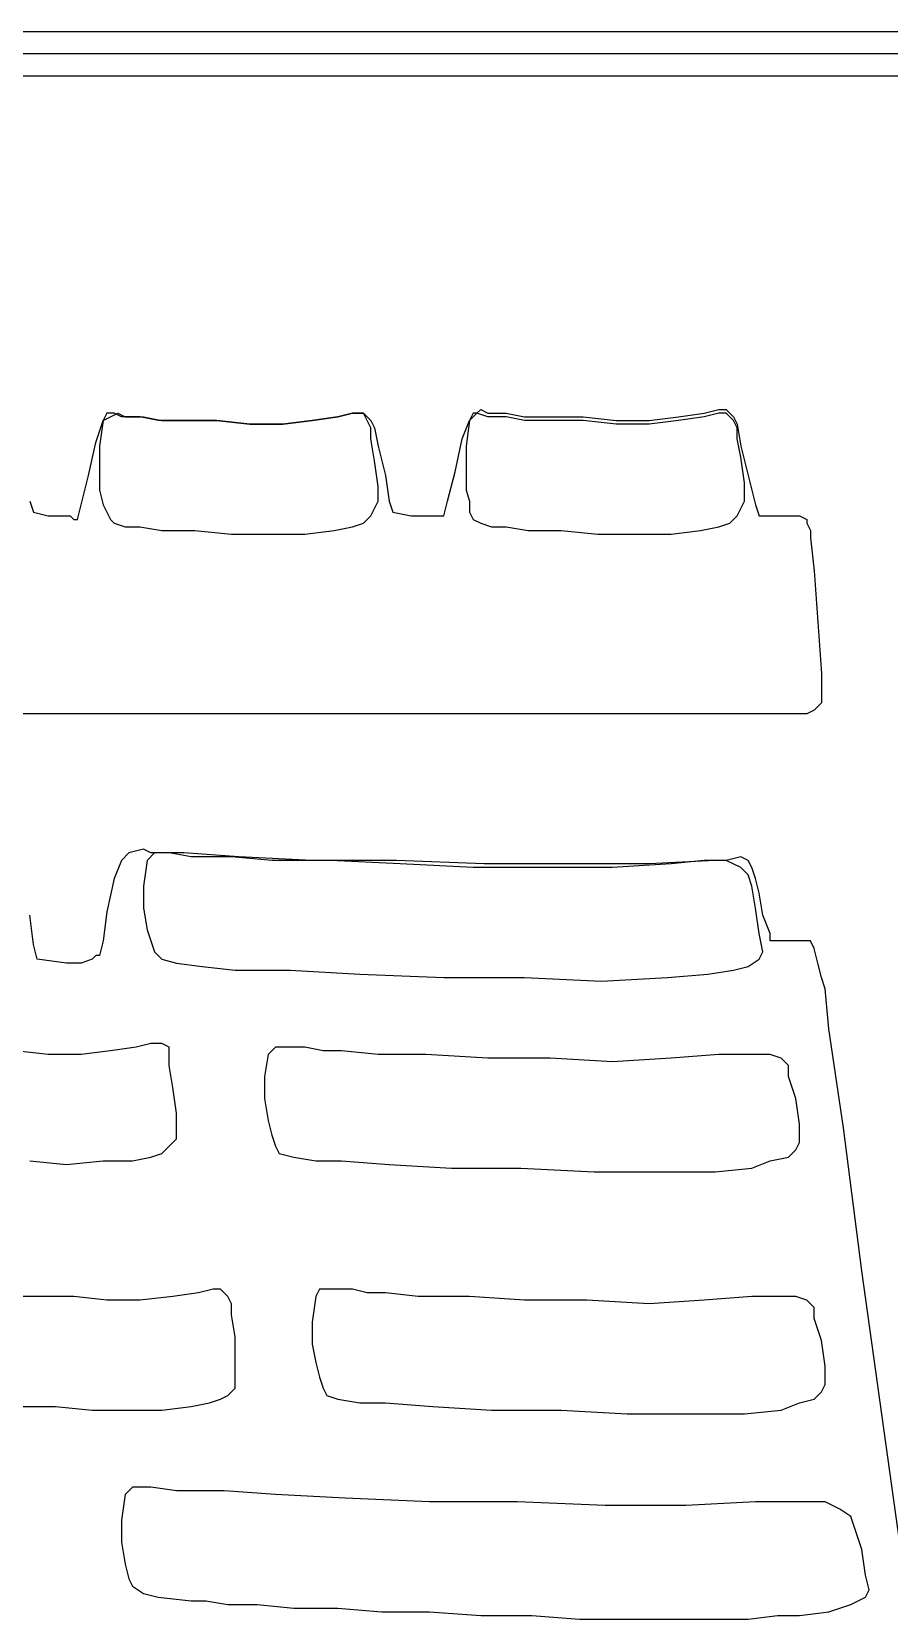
# Model space of a CAD drawing. Header units: millimetres. Extents: x 37541 to 999880, y 4425 to 1416340.
# Drawn here: x 372472 to 372799, y 1338843 to 1339449 of the extents above; entities that cross this region are included whole.
import ezdxf

# ---------------------------------------------------------------- set-up
doc = ezdxf.new("R2010")
doc.units = ezdxf.units.MM
doc.header["$LTSCALE"] = 150
doc.layers.get('0').update_dxf_attribs({"lineweight": 0})
doc.layers.add('-----20 General Symbol', color=3, linetype='Continuous')

# ---------------------------------------------------------------- blocks, each defined once
blk = doc.blocks.new('lkjlak')
for p, q in [((481048.47, 239227.23), (479690.73, 239227.23)), ((481048.47, 239223.35), (479690.73, 239223.35)), ((479690.73, 239219.47), (481048.47, 239219.47)), ((480432.37, 239154.75), (480433.67, 239158.63)), ((480433.67, 239158.63), (480433.02, 239154.1)), ((480433.67, 239158.63), (480433.02, 239154.1)), ((480434.32, 239159.93), (480433.67, 239158.63)), ((480434.32, 239159.93), (480433.67, 239158.63)), ((480433.67, 239158.63), (480434.96, 239159.28)), ((480433.67, 239158.63), (480433.67, 239158.63)), ((480435.61, 239159.93), (480434.32, 239159.93)), ((480435.61, 239159.93), (480434.32, 239159.93)), ((480434.96, 239159.28), (480436.26, 239159.93)), ((480436.9, 239159.28), (480435.61, 239159.93)), ((480436.9, 239159.28), (480435.61, 239159.93)), ((480436.26, 239159.93), (480437.55, 239159.28)), ((480438.2, 239159.28), (480436.9, 239159.28)), ((480438.2, 239159.28), (480436.9, 239159.28)), ((480437.55, 239159.28), (480438.85, 239159.28)), ((480440.14, 239159.28), (480438.2, 239159.28)), ((480440.14, 239159.28), (480438.2, 239159.28)), ((480438.2, 239159.28), (480438.2, 239159.28)), ((480438.85, 239159.28), (480440.79, 239159.28)), ((480443.38, 239158.63), (480440.14, 239159.28)), ((480443.38, 239158.63), (480440.14, 239159.28)), ((480440.79, 239159.28), (480444.02, 239158.63)), ((480447.91, 239158.63), (480443.38, 239158.63)), ((480447.91, 239158.63), (480443.38, 239158.63)), ((480444.02, 239158.63), (480448.55, 239158.63)), ((480453.73, 239158.63), (480447.91, 239158.63)), ((480453.73, 239158.63), (480447.91, 239158.63)), ((480448.55, 239158.63), (480453.73, 239158.63)), ((480453.73, 239158.63), (480459.56, 239157.99)), ((480459.56, 239157.99), (480453.73, 239158.63)), ((480459.56, 239157.99), (480453.73, 239158.63)), ((480465.38, 239157.99), (480470.56, 239158.63)), ((480470.56, 239158.63), (480465.38, 239157.99)), ((480470.56, 239158.63), (480465.38, 239157.99)), ((480470.56, 239158.63), (480475.09, 239159.28)), ((480475.09, 239159.28), (480470.56, 239158.63)), ((480475.09, 239159.28), (480470.56, 239158.63)), ((480475.09, 239159.28), (480477.68, 239159.93)), ((480477.68, 239159.93), (480475.09, 239159.28)), ((480477.68, 239159.93), (480475.09, 239159.28)), ((480475.09, 239159.28), (480475.09, 239159.28)), ((480477.68, 239159.93), (480479.62, 239159.93)), ((480479.62, 239159.93), (480477.68, 239159.93)), ((480479.62, 239159.93), (480477.68, 239159.93)), ((480479.62, 239159.93), (480480.91, 239158.63)), ((480480.26, 239158.63), (480479.62, 239159.93)), ((480480.26, 239158.63), (480479.62, 239159.93)), ((480480.91, 239157.34), (480480.26, 239158.63)), ((480480.91, 239157.34), (480480.26, 239158.63)), ((480480.91, 239158.63), (480481.56, 239157.34)), ((480497.09, 239155.4), (480498.38, 239158.63)), ((480498.38, 239158.63), (480497.74, 239154.1)), ((480498.38, 239158.63), (480497.74, 239154.1)), ((480498.38, 239158.63), (480499.68, 239159.93)), ((480499.03, 239159.93), (480498.38, 239158.63)), ((480499.03, 239159.93), (480498.38, 239158.63)), ((480498.38, 239158.63), (480498.38, 239158.63)), ((480499.68, 239159.93), (480499.03, 239159.93)), ((480499.68, 239159.93), (480499.03, 239159.93)), ((480499.68, 239159.93), (480500.33, 239160.58)), ((480501.62, 239159.28), (480499.68, 239159.93)), ((480501.62, 239159.28), (480499.68, 239159.93)), ((480500.33, 239160.58), (480501.62, 239159.93)), ((480501.62, 239159.93), (480502.91, 239159.93)), ((480502.91, 239159.28), (480501.62, 239159.28)), ((480502.91, 239159.28), (480501.62, 239159.28)), ((480502.91, 239159.93), (480504.86, 239159.93)), ((480504.86, 239159.28), (480502.91, 239159.28)), ((480504.86, 239159.28), (480502.91, 239159.28)), ((480502.91, 239159.28), (480502.91, 239159.28)), ((480504.86, 239159.93), (480508.09, 239159.28)), ((480508.09, 239158.63), (480504.86, 239159.28)), ((480508.09, 239158.63), (480504.86, 239159.28)), ((480508.09, 239159.28), (480512.62, 239159.28)), ((480512.62, 239158.63), (480508.09, 239158.63)), ((480512.62, 239158.63), (480508.09, 239158.63)), ((480512.62, 239159.28), (480518.45, 239159.28)), ((480518.45, 239158.63), (480512.62, 239158.63)), ((480518.45, 239158.63), (480512.62, 239158.63)), ((480518.45, 239159.28), (480524.27, 239158.63)), ((480524.27, 239157.99), (480518.45, 239158.63)), ((480524.27, 239157.99), (480518.45, 239158.63)), ((480524.27, 239158.63), (480530.1, 239158.63)), ((480530.1, 239158.63), (480535.27, 239159.28)), ((480535.27, 239158.63), (480530.1, 239157.99)), ((480535.27, 239158.63), (480530.1, 239157.99)), ((480535.27, 239159.28), (480539.8, 239159.93)), ((480539.8, 239159.28), (480535.27, 239158.63)), ((480539.8, 239159.28), (480535.27, 239158.63)), ((480539.8, 239159.93), (480542.39, 239160.58)), ((480542.39, 239159.93), (480539.8, 239159.28)), ((480542.39, 239159.93), (480539.8, 239159.28)), ((480539.8, 239159.28), (480539.8, 239159.28)), ((480542.39, 239160.58), (480543.69, 239160.58)), ((480543.69, 239159.93), (480542.39, 239159.93)), ((480543.69, 239159.93), (480542.39, 239159.93)), ((480543.69, 239160.58), (480544.98, 239159.28)), ((480544.98, 239158.63), (480543.69, 239159.93)), ((480544.98, 239158.63), (480543.69, 239159.93)), ((480544.98, 239159.28), (480545.63, 239157.99)), ((480545.63, 239157.34), (480544.98, 239158.63)), ((480545.63, 239157.34), (480544.98, 239158.63)), ((480459.56, 239157.99), (480465.38, 239157.99)), ((480465.38, 239157.99), (480459.56, 239157.99)), ((480465.38, 239157.99), (480459.56, 239157.99)), ((480480.91, 239155.4), (480480.91, 239157.34)), ((480480.91, 239157.34), (480480.91, 239157.34)), ((480480.91, 239157.34), (480480.91, 239157.34)), ((480480.91, 239155.4), (480480.91, 239157.34)), ((480481.56, 239151.51), (480480.91, 239155.4)), ((480481.56, 239151.51), (480480.91, 239155.4)), ((480481.56, 239157.34), (480482.21, 239154.1)), ((480495.8, 239149.57), (480497.09, 239155.4)), ((480530.1, 239157.99), (480524.27, 239157.99)), ((480530.1, 239157.99), (480524.27, 239157.99)), ((480545.63, 239157.99), (480546.27, 239154.1)), ((480545.63, 239155.4), (480545.63, 239157.34)), ((480545.63, 239157.34), (480545.63, 239157.34)), ((480545.63, 239157.34), (480545.63, 239157.34)), ((480545.63, 239155.4), (480545.63, 239157.34)), ((480546.27, 239152.16), (480545.63, 239155.4)), ((480546.27, 239152.16), (480545.63, 239155.4)), ((480431.08, 239148.93), (480432.37, 239154.75)), ((480433.02, 239154.1), (480433.02, 239150.22)), ((480433.02, 239154.1), (480433.02, 239150.22)), ((480482.21, 239154.1), (480483.5, 239148.93)), ((480497.74, 239154.1), (480497.74, 239150.22)), ((480497.74, 239154.1), (480497.74, 239150.22)), ((480546.27, 239154.1), (480547.57, 239148.93)), ((480433.02, 239150.22), (480433.02, 239146.34)), ((480433.02, 239150.22), (480433.02, 239146.34)), ((480482.21, 239146.98), (480481.56, 239151.51)), ((480482.21, 239146.98), (480481.56, 239151.51)), ((480497.74, 239150.22), (480497.74, 239146.34)), ((480497.74, 239150.22), (480497.74, 239146.34)), ((480546.92, 239147.63), (480546.27, 239152.16)), ((480546.92, 239147.63), (480546.27, 239152.16)), ((480429.79, 239143.75), (480431.08, 239148.93)), ((480482.21, 239144.4), (480482.21, 239146.98)), ((480482.21, 239144.4), (480482.21, 239146.98)), ((480483.5, 239148.93), (480484.15, 239144.4)), ((480494.5, 239144.4), (480495.8, 239149.57)), ((480546.92, 239144.4), (480546.92, 239147.63)), ((480546.92, 239144.4), (480546.92, 239147.63)), ((480547.57, 239148.93), (480548.86, 239143.75)), ((480420.73, 239144.4), (480421.37, 239142.45)), ((480433.02, 239146.34), (480433.67, 239143.75)), ((480433.02, 239146.34), (480433.67, 239143.75)), ((480481.56, 239143.1), (480482.21, 239144.4)), ((480481.56, 239143.1), (480482.21, 239144.4)), ((480482.21, 239144.4), (480482.21, 239144.4)), ((480484.15, 239144.4), (480484.79, 239142.45)), ((480493.85, 239141.81), (480494.5, 239144.4)), ((480497.74, 239146.34), (480498.38, 239144.4)), ((480497.74, 239146.34), (480498.38, 239144.4)), ((480498.38, 239144.4), (480498.38, 239142.45)), ((480498.38, 239144.4), (480498.38, 239144.4)), ((480498.38, 239144.4), (480498.38, 239142.45)), ((480546.27, 239143.1), (480546.92, 239144.4)), ((480546.27, 239143.1), (480546.92, 239144.4)), ((480546.92, 239144.4), (480546.92, 239144.4)), ((480421.37, 239142.45), (480423.96, 239141.81)), ((480423.96, 239141.81), (480425.9, 239141.81)), ((480425.9, 239141.81), (480427.84, 239141.81)), ((480427.84, 239141.81), (480428.49, 239141.16)), ((480429.14, 239141.16), (480429.79, 239143.75)), ((480433.67, 239143.75), (480434.32, 239142.45)), ((480433.67, 239143.75), (480433.67, 239143.75)), ((480433.67, 239143.75), (480434.32, 239142.45)), ((480434.32, 239142.45), (480434.96, 239141.16)), ((480434.32, 239142.45), (480434.96, 239141.16)), ((480479.62, 239140.51), (480480.91, 239141.81)), ((480479.62, 239140.51), (480480.91, 239141.81)), ((480480.91, 239141.81), (480481.56, 239143.1)), ((480480.91, 239141.81), (480481.56, 239143.1)), ((480484.79, 239142.45), (480488.03, 239141.81)), ((480488.03, 239141.81), (480490.62, 239141.81)), ((480490.62, 239141.81), (480491.91, 239141.81)), ((480491.91, 239141.81), (480493.21, 239141.81)), ((480493.21, 239141.81), (480493.85, 239141.81)), ((480498.38, 239142.45), (480499.03, 239141.16)), ((480498.38, 239142.45), (480499.03, 239141.16)), ((480544.33, 239140.51), (480545.63, 239141.81)), ((480544.33, 239140.51), (480545.63, 239141.81)), ((480545.63, 239141.81), (480546.27, 239143.1)), ((480545.63, 239141.81), (480546.27, 239143.1)), ((480548.86, 239143.75), (480549.51, 239141.81)), ((480549.51, 239141.81), (480552.75, 239141.81)), ((480552.75, 239141.81), (480556.63, 239141.81)), ((480556.63, 239141.81), (480557.92, 239141.16)), ((480428.49, 239141.16), (480429.14, 239141.16)), ((480434.96, 239141.16), (480435.61, 239140.51)), ((480434.96, 239141.16), (480435.61, 239140.51)), ((480435.61, 239140.51), (480437.55, 239139.87)), ((480435.61, 239140.51), (480437.55, 239139.87)), ((480437.55, 239139.87), (480440.14, 239139.87)), ((480437.55, 239139.87), (480437.55, 239139.87)), ((480437.55, 239139.87), (480440.14, 239139.87)), ((480440.14, 239139.87), (480444.02, 239139.22)), ((480440.14, 239139.87), (480444.02, 239139.22)), ((480444.02, 239139.22), (480449.85, 239139.22)), ((480444.02, 239139.22), (480449.85, 239139.22)), ((480449.85, 239139.22), (480456.32, 239138.57)), ((480449.85, 239139.22), (480456.32, 239138.57)), ((480456.32, 239138.57), (480462.79, 239138.57)), ((480456.32, 239138.57), (480462.79, 239138.57)), ((480462.79, 239138.57), (480469.26, 239138.57)), ((480462.79, 239138.57), (480469.26, 239138.57)), ((480469.26, 239138.57), (480474.44, 239139.22)), ((480469.26, 239138.57), (480474.44, 239139.22)), ((480474.44, 239139.22), (480477.68, 239139.87)), ((480474.44, 239139.22), (480477.68, 239139.87)), ((480477.68, 239139.87), (480479.62, 239140.51)), ((480477.68, 239139.87), (480479.62, 239140.51)), ((480477.68, 239139.87), (480477.68, 239139.87)), ((480499.03, 239141.16), (480500.33, 239140.51)), ((480499.03, 239141.16), (480500.33, 239140.51)), ((480500.33, 239140.51), (480502.27, 239139.87)), ((480500.33, 239140.51), (480502.27, 239139.87)), ((480502.27, 239139.87), (480504.86, 239139.87)), ((480502.27, 239139.87), (480502.27, 239139.87)), ((480502.27, 239139.87), (480504.86, 239139.87)), ((480504.86, 239139.87), (480508.74, 239139.22)), ((480504.86, 239139.87), (480508.74, 239139.22)), ((480508.74, 239139.22), (480514.56, 239139.22)), ((480508.74, 239139.22), (480514.56, 239139.22)), ((480514.56, 239139.22), (480521.03, 239138.57)), ((480514.56, 239139.22), (480521.03, 239138.57)), ((480521.03, 239138.57), (480527.51, 239138.57)), ((480521.03, 239138.57), (480527.51, 239138.57)), ((480527.51, 239138.57), (480533.98, 239138.57)), ((480527.51, 239138.57), (480533.98, 239138.57)), ((480533.98, 239138.57), (480539.16, 239139.22)), ((480533.98, 239138.57), (480539.16, 239139.22)), ((480539.16, 239139.22), (480542.39, 239139.87)), ((480539.16, 239139.22), (480542.39, 239139.87)), ((480542.39, 239139.87), (480544.33, 239140.51)), ((480542.39, 239139.87), (480544.33, 239140.51)), ((480542.39, 239139.87), (480542.39, 239139.87)), ((480557.92, 239141.16), (480557.92, 239140.51)), ((480557.92, 239140.51), (480558.57, 239139.22)), ((480558.57, 239139.22), (480558.57, 239137.92)), ((480558.57, 239137.92), (480559.22, 239132.1)), ((480559.22, 239132.1), (480559.86, 239123.04)), ((480559.86, 239123.04), (480560.51, 239113.98)), ((480560.51, 239113.98), (480560.51, 239109.45)), ((480560.51, 239108.8), (480559.22, 239107.51)), ((480560.51, 239109.45), (480560.51, 239108.8)), ((480424.61, 239106.86), (480400.66, 239106.86)), ((480448.55, 239106.86), (480424.61, 239106.86)), ((480471.85, 239106.86), (480448.55, 239106.86)), ((480493.85, 239106.86), (480471.85, 239106.86)), ((480513.92, 239106.86), (480493.85, 239106.86)), ((480530.1, 239106.86), (480513.92, 239106.86)), ((480543.69, 239106.86), (480530.1, 239106.86)), ((480552.1, 239106.86), (480543.69, 239106.86)), ((480555.98, 239106.86), (480552.1, 239106.86)), ((480557.92, 239106.86), (480555.98, 239106.86)), ((480559.22, 239107.51), (480557.92, 239106.86)), ((480440.79, 239082.92), (480438.2, 239082.27)), ((480442.08, 239082.27), (480440.79, 239082.92)), ((480436.9, 239080.97), (480435.61, 239077.74)), ((480438.2, 239082.27), (480436.9, 239080.97)), ((480441.43, 239080.97), (480440.79, 239076.44)), ((480441.43, 239080.97), (480440.79, 239076.44)), ((480442.73, 239082.27), (480441.43, 239080.97)), ((480442.73, 239082.27), (480441.43, 239080.97)), ((480441.43, 239080.97), (480441.43, 239080.97)), ((480447.91, 239082.27), (480442.08, 239082.27)), ((480442.08, 239082.27), (480442.08, 239082.27)), ((480445.32, 239082.27), (480442.73, 239082.27)), ((480445.32, 239082.27), (480442.73, 239082.27)), ((480449.2, 239081.62), (480445.32, 239082.27)), ((480449.2, 239081.62), (480445.32, 239082.27)), ((480457.61, 239081.62), (480447.91, 239082.27)), ((480452.44, 239081.62), (480449.2, 239081.62)), ((480452.44, 239081.62), (480449.2, 239081.62)), ((480456.32, 239081.62), (480452.44, 239081.62)), ((480456.32, 239081.62), (480452.44, 239081.62)), ((480452.44, 239081.62), (480452.44, 239081.62)), ((480463.44, 239080.97), (480456.32, 239081.62)), ((480463.44, 239080.97), (480456.32, 239081.62)), ((480470.56, 239080.97), (480457.61, 239081.62)), ((480473.79, 239080.97), (480463.44, 239080.97)), ((480473.79, 239080.97), (480463.44, 239080.97)), ((480485.44, 239080.97), (480470.56, 239080.97)), ((480486.09, 239080.33), (480473.79, 239080.97)), ((480486.09, 239080.33), (480473.79, 239080.97)), ((480500.97, 239080.33), (480485.44, 239080.97)), ((480499.03, 239079.68), (480486.09, 239080.33)), ((480499.03, 239079.68), (480486.09, 239080.33)), ((480511.97, 239079.68), (480499.03, 239079.68)), ((480511.97, 239079.68), (480499.03, 239079.68)), ((480516.5, 239080.33), (480500.97, 239080.33)), ((480523.62, 239079.68), (480511.97, 239079.68)), ((480523.62, 239079.68), (480511.97, 239079.68)), ((480530.1, 239080.33), (480516.5, 239080.33)), ((480533.98, 239080.33), (480523.62, 239079.68)), ((480533.98, 239080.33), (480523.62, 239079.68)), ((480541.74, 239080.97), (480530.1, 239080.33)), ((480539.8, 239080.97), (480533.98, 239080.33)), ((480539.8, 239080.97), (480533.98, 239080.33)), ((480533.98, 239080.33), (480533.98, 239080.33)), ((480543.69, 239080.97), (480539.8, 239080.97)), ((480543.69, 239080.97), (480539.8, 239080.97)), ((480543.69, 239080.97), (480541.74, 239080.97)), ((480546.27, 239081.62), (480543.69, 239080.97)), ((480546.27, 239079.68), (480543.69, 239080.97)), ((480546.27, 239079.68), (480543.69, 239080.97)), ((480547.57, 239080.97), (480546.27, 239081.62)), ((480547.57, 239078.39), (480546.27, 239079.68)), ((480547.57, 239078.39), (480546.27, 239079.68)), ((480548.22, 239079.68), (480547.57, 239080.97)), ((480548.86, 239077.74), (480548.22, 239079.68)), ((480435.61, 239077.74), (480434.32, 239071.91)), ((480548.22, 239076.44), (480547.57, 239078.39)), ((480547.57, 239078.39), (480547.57, 239078.39)), ((480547.57, 239078.39), (480547.57, 239078.39)), ((480548.22, 239076.44), (480547.57, 239078.39)), ((480549.51, 239075.15), (480548.86, 239077.74)), ((480440.79, 239076.44), (480440.79, 239072.56)), ((480440.79, 239076.44), (480440.79, 239072.56)), ((480548.86, 239072.56), (480548.22, 239076.44)), ((480548.86, 239072.56), (480548.22, 239076.44)), ((480550.16, 239071.27), (480549.51, 239075.15)), ((480421.37, 239066.09), (480420.73, 239071.27)), ((480434.32, 239071.91), (480433.67, 239066.74)), ((480440.79, 239072.56), (480441.43, 239068.68)), ((480440.79, 239072.56), (480441.43, 239068.68)), ((480549.51, 239068.03), (480548.86, 239072.56)), ((480549.51, 239068.03), (480548.86, 239072.56)), ((480551.45, 239068.03), (480550.16, 239071.27)), ((480441.43, 239068.68), (480442.08, 239066.74)), ((480441.43, 239068.68), (480442.08, 239066.74)), ((480422.02, 239063.5), (480421.37, 239066.09)), ((480433.67, 239066.74), (480433.02, 239064.15)), ((480442.08, 239066.74), (480442.73, 239064.8)), ((480442.08, 239066.74), (480442.08, 239066.74)), ((480442.08, 239066.74), (480442.73, 239064.8)), ((480550.16, 239064.8), (480549.51, 239068.03)), ((480550.16, 239064.8), (480549.51, 239068.03)), ((480551.45, 239066.74), (480551.45, 239068.03)), ((480553.39, 239066.74), (480551.45, 239066.74)), ((480555.33, 239066.74), (480553.39, 239066.74)), ((480557.28, 239066.74), (480555.33, 239066.74)), ((480558.57, 239066.74), (480557.28, 239066.74)), ((480559.22, 239065.44), (480558.57, 239066.74)), ((480427.2, 239062.85), (480422.02, 239063.5)), ((480429.79, 239062.85), (480427.2, 239062.85)), ((480431.73, 239063.5), (480429.79, 239062.85)), ((480432.37, 239064.15), (480431.73, 239063.5)), ((480433.02, 239064.15), (480432.37, 239064.15)), ((480442.73, 239064.8), (480444.02, 239063.5)), ((480442.73, 239064.8), (480444.02, 239063.5)), ((480444.02, 239063.5), (480446.61, 239062.85)), ((480444.02, 239063.5), (480446.61, 239062.85)), ((480446.61, 239062.85), (480451.14, 239062.21)), ((480446.61, 239062.85), (480451.14, 239062.21)), ((480547.57, 239062.21), (480549.51, 239063.5)), ((480547.57, 239062.21), (480549.51, 239063.5)), ((480549.51, 239063.5), (480550.16, 239064.8)), ((480549.51, 239063.5), (480550.16, 239064.8)), ((480550.16, 239064.8), (480550.16, 239064.8)), ((480559.86, 239062.85), (480559.22, 239065.44)), ((480560.51, 239060.27), (480559.86, 239062.85)), ((480451.14, 239062.21), (480456.97, 239061.56)), ((480451.14, 239062.21), (480451.14, 239062.21)), ((480451.14, 239062.21), (480456.97, 239061.56)), ((480456.97, 239061.56), (480466.67, 239061.56)), ((480456.97, 239061.56), (480466.67, 239061.56)), ((480466.67, 239061.56), (480478.97, 239060.91)), ((480466.67, 239061.56), (480478.97, 239060.91)), ((480478.97, 239060.91), (480493.85, 239060.27)), ((480478.97, 239060.91), (480493.85, 239060.27)), ((480493.85, 239060.27), (480508.09, 239060.27)), ((480493.85, 239060.27), (480508.09, 239060.27)), ((480508.09, 239060.27), (480521.68, 239059.62)), ((480508.09, 239060.27), (480521.68, 239059.62)), ((480521.68, 239059.62), (480533.33, 239060.27)), ((480521.68, 239059.62), (480533.33, 239060.27)), ((480533.33, 239060.27), (480540.45, 239060.91)), ((480533.33, 239060.27), (480540.45, 239060.91)), ((480540.45, 239060.91), (480544.98, 239061.56)), ((480540.45, 239060.91), (480544.98, 239061.56)), ((480540.45, 239060.91), (480540.45, 239060.91)), ((480544.98, 239061.56), (480547.57, 239062.21)), ((480544.98, 239061.56), (480547.57, 239062.21)), ((480561.16, 239058.32), (480560.51, 239060.27)), ((480561.81, 239051.21), (480561.16, 239058.32)), ((480564.39, 239033.73), (480561.81, 239051.21)), ((480423.96, 239046.68), (480418.14, 239047.32)), ((480423.96, 239046.68), (480418.14, 239047.32)), ((480429.79, 239046.68), (480423.96, 239046.68)), ((480429.79, 239046.68), (480423.96, 239046.68)), ((480434.96, 239047.32), (480429.79, 239046.68)), ((480434.96, 239047.32), (480429.79, 239046.68)), ((480439.49, 239047.97), (480434.96, 239047.32)), ((480439.49, 239047.97), (480434.96, 239047.32)), ((480442.08, 239048.62), (480439.49, 239047.97)), ((480442.08, 239048.62), (480439.49, 239047.97)), ((480439.49, 239047.97), (480439.49, 239047.97)), ((480444.02, 239048.62), (480442.08, 239048.62)), ((480444.02, 239048.62), (480442.08, 239048.62)), ((480445.32, 239047.97), (480444.02, 239048.62)), ((480445.32, 239047.97), (480444.02, 239048.62)), ((480445.32, 239046.68), (480445.32, 239047.97)), ((480445.32, 239046.68), (480445.32, 239047.97)), ((480445.32, 239044.73), (480445.32, 239046.68)), ((480445.32, 239046.68), (480445.32, 239046.68)), ((480445.32, 239046.68), (480445.32, 239046.68)), ((480445.32, 239044.73), (480445.32, 239046.68)), ((480462.79, 239046.68), (480462.14, 239042.79)), ((480462.79, 239046.68), (480462.14, 239042.79)), ((480464.09, 239047.97), (480462.79, 239046.68)), ((480464.09, 239047.97), (480462.79, 239046.68)), ((480462.79, 239046.68), (480462.79, 239046.68)), ((480466.67, 239047.97), (480464.09, 239047.97)), ((480466.67, 239047.97), (480464.09, 239047.97)), ((480469.26, 239047.97), (480466.67, 239047.97)), ((480469.26, 239047.97), (480466.67, 239047.97)), ((480472.5, 239047.32), (480469.26, 239047.97)), ((480472.5, 239047.32), (480469.26, 239047.97)), ((480475.73, 239047.32), (480472.5, 239047.32)), ((480475.73, 239047.32), (480472.5, 239047.32)), ((480472.5, 239047.32), (480472.5, 239047.32)), ((480482.21, 239046.68), (480475.73, 239047.32)), ((480482.21, 239046.68), (480475.73, 239047.32)), ((480490.62, 239046.68), (480482.21, 239046.68)), ((480490.62, 239046.68), (480482.21, 239046.68)), ((480501.62, 239046.03), (480490.62, 239046.68)), ((480501.62, 239046.03), (480490.62, 239046.68)), ((480512.62, 239046.03), (480501.62, 239046.03)), ((480512.62, 239046.03), (480501.62, 239046.03)), ((480523.62, 239045.38), (480512.62, 239046.03)), ((480523.62, 239045.38), (480512.62, 239046.03)), ((480533.98, 239046.03), (480523.62, 239045.38)), ((480533.98, 239046.03), (480523.62, 239045.38)), ((480542.39, 239046.68), (480533.98, 239046.03)), ((480542.39, 239046.68), (480533.98, 239046.03)), ((480547.57, 239046.68), (480542.39, 239046.68)), ((480547.57, 239046.68), (480542.39, 239046.68)), ((480542.39, 239046.68), (480542.39, 239046.68)), ((480551.45, 239046.68), (480547.57, 239046.68)), ((480551.45, 239046.68), (480547.57, 239046.68)), ((480553.39, 239046.03), (480551.45, 239046.68)), ((480553.39, 239046.03), (480551.45, 239046.68)), ((480554.69, 239044.73), (480553.39, 239046.03)), ((480554.69, 239044.73), (480553.39, 239046.03)), ((480445.96, 239040.85), (480445.32, 239044.73)), ((480445.96, 239040.85), (480445.32, 239044.73)), ((480554.69, 239042.79), (480554.69, 239044.73)), ((480554.69, 239044.73), (480554.69, 239044.73)), ((480554.69, 239044.73), (480554.69, 239044.73)), ((480554.69, 239042.79), (480554.69, 239044.73)), ((480446.61, 239036.32), (480445.96, 239040.85)), ((480446.61, 239036.32), (480445.96, 239040.85)), ((480462.14, 239042.79), (480462.14, 239038.91)), ((480462.14, 239042.79), (480462.14, 239038.91)), ((480555.98, 239038.91), (480554.69, 239042.79)), ((480555.98, 239038.91), (480554.69, 239042.79)), ((480462.14, 239038.91), (480462.79, 239035.03)), ((480462.14, 239038.91), (480462.79, 239035.03)), ((480556.63, 239034.38), (480555.98, 239038.91)), ((480556.63, 239034.38), (480555.98, 239038.91)), ((480446.61, 239033.09), (480446.61, 239036.32)), ((480446.61, 239033.09), (480446.61, 239036.32)), ((480462.79, 239035.03), (480463.44, 239032.44)), ((480462.79, 239035.03), (480463.44, 239032.44)), ((480446.61, 239031.79), (480446.61, 239033.09)), ((480446.61, 239031.79), (480446.61, 239033.09)), ((480446.61, 239033.09), (480446.61, 239033.09)), ((480463.44, 239032.44), (480464.09, 239030.5)), ((480463.44, 239032.44), (480463.44, 239032.44)), ((480463.44, 239032.44), (480464.09, 239030.5)), ((480556.63, 239031.14), (480556.63, 239034.38)), ((480556.63, 239031.14), (480556.63, 239034.38)), ((480567.63, 239008.49), (480564.39, 239033.73)), ((480444.02, 239029.2), (480445.32, 239030.5)), ((480444.02, 239029.2), (480445.32, 239030.5)), ((480445.32, 239030.5), (480446.61, 239031.79)), ((480445.32, 239030.5), (480446.61, 239031.79)), ((480464.09, 239030.5), (480464.73, 239029.2)), ((480464.09, 239030.5), (480464.73, 239029.2)), ((480554.69, 239028.56), (480555.98, 239029.85)), ((480554.69, 239028.56), (480555.98, 239029.85)), ((480555.98, 239029.85), (480556.63, 239031.14)), ((480555.98, 239029.85), (480556.63, 239031.14)), ((480556.63, 239031.14), (480556.63, 239031.14)), ((480420.73, 239027.91), (480427.2, 239027.26)), ((480420.73, 239027.91), (480427.2, 239027.26)), ((480427.2, 239027.26), (480433.67, 239027.91)), ((480427.2, 239027.26), (480433.67, 239027.91)), ((480433.67, 239027.91), (480438.85, 239027.91)), ((480433.67, 239027.91), (480438.85, 239027.91)), ((480438.85, 239027.91), (480442.08, 239028.56)), ((480438.85, 239027.91), (480442.08, 239028.56)), ((480442.08, 239028.56), (480444.02, 239029.2)), ((480442.08, 239028.56), (480444.02, 239029.2)), ((480442.08, 239028.56), (480442.08, 239028.56)), ((480464.73, 239029.2), (480467.32, 239028.56)), ((480464.73, 239029.2), (480467.32, 239028.56)), ((480467.32, 239028.56), (480471.2, 239027.91)), ((480467.32, 239028.56), (480471.2, 239027.91)), ((480471.2, 239027.91), (480475.73, 239027.91)), ((480471.2, 239027.91), (480471.2, 239027.91)), ((480471.2, 239027.91), (480475.73, 239027.91)), ((480475.73, 239027.91), (480484.15, 239027.26)), ((480475.73, 239027.91), (480484.15, 239027.26)), ((480484.15, 239027.26), (480495.15, 239026.61)), ((480484.15, 239027.26), (480495.15, 239026.61)), ((480495.15, 239026.61), (480507.44, 239026.61)), ((480495.15, 239026.61), (480507.44, 239026.61)), ((480507.44, 239026.61), (480520.39, 239025.97)), ((480507.44, 239026.61), (480520.39, 239025.97)), ((480541.74, 239025.97), (480548.22, 239026.61)), ((480541.74, 239025.97), (480548.22, 239026.61)), ((480548.22, 239026.61), (480551.45, 239027.91)), ((480548.22, 239026.61), (480551.45, 239027.91)), ((480548.22, 239026.61), (480548.22, 239026.61)), ((480551.45, 239027.91), (480554.69, 239028.56)), ((480551.45, 239027.91), (480554.69, 239028.56)), ((480520.39, 239025.97), (480532.04, 239025.97)), ((480520.39, 239025.97), (480532.04, 239025.97)), ((480532.04, 239025.97), (480541.74, 239025.97)), ((480532.04, 239025.97), (480541.74, 239025.97)), ((480571.51, 238980.67), (480567.63, 239008.49)), ((480450.49, 239004.61), (480445.96, 239003.96)), ((480450.49, 239004.61), (480445.96, 239003.96)), ((480453.08, 239005.26), (480450.49, 239004.61)), ((480453.08, 239005.26), (480450.49, 239004.61)), ((480450.49, 239004.61), (480450.49, 239004.61)), ((480454.38, 239005.26), (480453.08, 239005.26)), ((480454.38, 239005.26), (480453.08, 239005.26)), ((480455.67, 239003.96), (480454.38, 239005.26)), ((480455.67, 239003.96), (480454.38, 239005.26)), ((480471.85, 239005.26), (480471.2, 239003.96)), ((480471.85, 239005.26), (480471.2, 239003.96)), ((480474.44, 239005.26), (480471.85, 239005.26)), ((480474.44, 239005.26), (480471.85, 239005.26)), ((480477.68, 239005.26), (480474.44, 239005.26)), ((480477.68, 239005.26), (480474.44, 239005.26)), ((480480.26, 239004.61), (480477.68, 239005.26)), ((480480.26, 239004.61), (480477.68, 239005.26)), ((480483.5, 239004.61), (480480.26, 239004.61)), ((480483.5, 239004.61), (480480.26, 239004.61)), ((480480.26, 239004.61), (480480.26, 239004.61)), ((480489.32, 239003.96), (480483.5, 239004.61)), ((480489.32, 239003.96), (480483.5, 239004.61)), ((480423.31, 239003.96), (480418.78, 239003.96)), ((480423.31, 239003.96), (480418.78, 239003.96)), ((480428.49, 239003.96), (480423.31, 239003.96)), ((480428.49, 239003.96), (480423.31, 239003.96)), ((480434.32, 239003.32), (480428.49, 239003.96)), ((480434.32, 239003.32), (480428.49, 239003.96)), ((480440.14, 239003.32), (480434.32, 239003.32)), ((480440.14, 239003.32), (480434.32, 239003.32)), ((480445.96, 239003.96), (480440.14, 239003.32)), ((480445.96, 239003.96), (480440.14, 239003.32)), ((480456.32, 239002.67), (480455.67, 239003.96)), ((480456.32, 239002.67), (480455.67, 239003.96)), ((480456.32, 239000.73), (480456.32, 239002.67)), ((480456.32, 239002.67), (480456.32, 239002.67)), ((480456.32, 239002.67), (480456.32, 239002.67)), ((480456.32, 239000.73), (480456.32, 239002.67)), ((480471.2, 239003.96), (480470.56, 238999.43)), ((480471.2, 239003.96), (480470.56, 238999.43)), ((480471.2, 239003.96), (480471.2, 239003.96)), ((480498.38, 239003.96), (480489.32, 239003.96)), ((480498.38, 239003.96), (480489.32, 239003.96)), ((480508.09, 239003.32), (480498.38, 239003.96)), ((480508.09, 239003.32), (480498.38, 239003.96)), ((480519.09, 239003.32), (480508.09, 239003.32)), ((480519.09, 239003.32), (480508.09, 239003.32)), ((480530.1, 239002.67), (480519.09, 239003.32)), ((480530.1, 239002.67), (480519.09, 239003.32)), ((480539.8, 239003.32), (480530.1, 239002.67)), ((480539.8, 239003.32), (480530.1, 239002.67)), ((480548.22, 239003.96), (480539.8, 239003.32)), ((480548.22, 239003.96), (480539.8, 239003.32)), ((480552.75, 239003.96), (480548.22, 239003.96)), ((480552.75, 239003.96), (480548.22, 239003.96)), ((480548.22, 239003.96), (480548.22, 239003.96)), ((480555.98, 239003.96), (480552.75, 239003.96)), ((480555.98, 239003.96), (480552.75, 239003.96)), ((480557.92, 239003.32), (480555.98, 239003.96)), ((480557.92, 239003.32), (480555.98, 239003.96)), ((480559.22, 239002.02), (480557.92, 239003.32)), ((480559.22, 239002.02), (480557.92, 239003.32)), ((480559.22, 239000.08), (480559.22, 239002.02)), ((480559.22, 239002.02), (480559.22, 239002.02)), ((480559.22, 239002.02), (480559.22, 239002.02)), ((480559.22, 239000.08), (480559.22, 239002.02)), ((480456.97, 238996.84), (480456.32, 239000.73)), ((480456.97, 238996.84), (480456.32, 239000.73)), ((480470.56, 238999.43), (480470.56, 238995.55)), ((480470.56, 238999.43), (480470.56, 238995.55)), ((480560.51, 238996.2), (480559.22, 239000.08)), ((480560.51, 238996.2), (480559.22, 239000.08)), ((480456.97, 238992.31), (480456.97, 238996.84)), ((480456.97, 238992.31), (480456.97, 238996.84)), ((480561.16, 238991.67), (480560.51, 238996.2)), ((480561.16, 238991.67), (480560.51, 238996.2)), ((480470.56, 238995.55), (480471.2, 238992.31)), ((480470.56, 238995.55), (480471.2, 238992.31)), ((480456.97, 238989.73), (480456.97, 238992.31)), ((480456.97, 238989.73), (480456.97, 238992.31)), ((480471.2, 238992.31), (480471.85, 238989.73)), ((480471.2, 238992.31), (480471.85, 238989.73)), ((480561.16, 238988.43), (480561.16, 238991.67)), ((480561.16, 238988.43), (480561.16, 238991.67)), ((480455.67, 238986.49), (480456.97, 238987.78)), ((480455.67, 238986.49), (480456.97, 238987.78)), ((480456.97, 238987.78), (480456.97, 238989.73)), ((480456.97, 238987.78), (480456.97, 238989.73)), ((480456.97, 238989.73), (480456.97, 238989.73)), ((480471.85, 238989.73), (480472.5, 238987.78)), ((480471.85, 238989.73), (480471.85, 238989.73)), ((480471.85, 238989.73), (480472.5, 238987.78)), ((480472.5, 238987.78), (480473.15, 238986.49)), ((480472.5, 238987.78), (480473.15, 238986.49)), ((480560.51, 238987.14), (480561.16, 238988.43)), ((480560.51, 238987.14), (480561.16, 238988.43)), ((480561.16, 238988.43), (480561.16, 238988.43)), ((480419.43, 238984.55), (480425.26, 238984.55)), ((480419.43, 238984.55), (480425.26, 238984.55)), ((480425.26, 238984.55), (480431.73, 238983.9)), ((480425.26, 238984.55), (480431.73, 238983.9)), ((480444.02, 238983.9), (480449.2, 238984.55)), ((480444.02, 238983.9), (480449.2, 238984.55)), ((480449.2, 238984.55), (480452.44, 238985.2)), ((480449.2, 238984.55), (480452.44, 238985.2)), ((480452.44, 238985.2), (480454.38, 238985.84)), ((480452.44, 238985.2), (480454.38, 238985.84)), ((480452.44, 238985.2), (480452.44, 238985.2)), ((480454.38, 238985.84), (480455.67, 238986.49)), ((480454.38, 238985.84), (480455.67, 238986.49)), ((480473.15, 238986.49), (480475.09, 238985.84)), ((480473.15, 238986.49), (480475.09, 238985.84)), ((480475.09, 238985.84), (480478.97, 238985.2)), ((480475.09, 238985.84), (480478.97, 238985.2)), ((480478.97, 238985.2), (480483.5, 238985.2)), ((480478.97, 238985.2), (480478.97, 238985.2)), ((480478.97, 238985.2), (480483.5, 238985.2)), ((480483.5, 238985.2), (480491.91, 238984.55)), ((480483.5, 238985.2), (480491.91, 238984.55)), ((480491.91, 238984.55), (480502.27, 238983.9)), ((480491.91, 238984.55), (480502.27, 238983.9)), ((480553.39, 238983.9), (480556.63, 238985.2)), ((480553.39, 238983.9), (480556.63, 238985.2)), ((480556.63, 238985.2), (480559.22, 238985.84)), ((480556.63, 238985.2), (480559.22, 238985.84)), ((480559.22, 238985.84), (480560.51, 238987.14)), ((480559.22, 238985.84), (480560.51, 238987.14)), ((480431.73, 238983.9), (480438.2, 238983.9)), ((480431.73, 238983.9), (480438.2, 238983.9)), ((480438.2, 238983.9), (480444.02, 238983.9)), ((480438.2, 238983.9), (480444.02, 238983.9)), ((480502.27, 238983.9), (480514.56, 238983.9)), ((480502.27, 238983.9), (480514.56, 238983.9)), ((480514.56, 238983.9), (480526.21, 238983.25)), ((480514.56, 238983.9), (480526.21, 238983.25)), ((480526.21, 238983.25), (480537.86, 238983.25)), ((480526.21, 238983.25), (480537.86, 238983.25)), ((480537.86, 238983.25), (480546.92, 238983.25)), ((480537.86, 238983.25), (480546.92, 238983.25)), ((480546.92, 238983.25), (480553.39, 238983.9)), ((480546.92, 238983.25), (480553.39, 238983.9)), ((480553.39, 238983.9), (480553.39, 238983.9)), ((480575.4, 238952.84), (480571.51, 238980.67)), ((480437.55, 238969.02), (480436.9, 238964.49)), ((480437.55, 238969.02), (480436.9, 238964.49)), ((480438.85, 238970.31), (480437.55, 238969.02)), ((480438.85, 238970.31), (480437.55, 238969.02)), ((480437.55, 238969.02), (480437.55, 238969.02)), ((480442.08, 238970.31), (480438.85, 238970.31)), ((480442.08, 238970.31), (480438.85, 238970.31)), ((480446.61, 238969.66), (480442.08, 238970.31)), ((480446.61, 238969.66), (480442.08, 238970.31)), ((480450.49, 238969.66), (480446.61, 238969.66)), ((480450.49, 238969.66), (480446.61, 238969.66)), ((480455.02, 238969.66), (480450.49, 238969.66)), ((480455.02, 238969.66), (480450.49, 238969.66)), ((480450.49, 238969.66), (480450.49, 238969.66)), ((480464.09, 238969.02), (480455.02, 238969.66)), ((480464.09, 238969.02), (480455.02, 238969.66)), ((480476.38, 238968.37), (480464.09, 238969.02)), ((480476.38, 238968.37), (480464.09, 238969.02)), ((480491.27, 238967.72), (480476.38, 238968.37)), ((480491.27, 238967.72), (480476.38, 238968.37)), ((480506.8, 238967.72), (480491.27, 238967.72)), ((480506.8, 238967.72), (480491.27, 238967.72)), ((480522.33, 238967.08), (480506.8, 238967.72)), ((480522.33, 238967.08), (480506.8, 238967.72)), ((480548.86, 238967.72), (480536.57, 238967.08)), ((480548.86, 238967.72), (480536.57, 238967.08)), ((480555.98, 238967.72), (480548.86, 238967.72)), ((480555.98, 238967.72), (480548.86, 238967.72)), ((480548.86, 238967.72), (480548.86, 238967.72)), ((480561.16, 238967.72), (480555.98, 238967.72)), ((480561.16, 238967.72), (480555.98, 238967.72)), ((480563.75, 238966.43), (480561.16, 238967.72)), ((480563.75, 238966.43), (480561.16, 238967.72)), ((480536.57, 238967.08), (480522.33, 238967.08)), ((480536.57, 238967.08), (480522.33, 238967.08)), ((480565.69, 238965.13), (480563.75, 238966.43)), ((480565.69, 238965.13), (480563.75, 238966.43)), ((480566.34, 238963.19), (480565.69, 238965.13)), ((480565.69, 238965.13), (480565.69, 238965.13)), ((480565.69, 238965.13), (480565.69, 238965.13)), ((480566.34, 238963.19), (480565.69, 238965.13)), ((480436.9, 238964.49), (480436.9, 238960.6)), ((480436.9, 238964.49), (480436.9, 238960.6)), ((480567.63, 238959.31), (480566.34, 238963.19)), ((480567.63, 238959.31), (480566.34, 238963.19)), ((480436.9, 238960.6), (480437.55, 238956.72)), ((480436.9, 238960.6), (480437.55, 238956.72)), ((480568.28, 238954.78), (480567.63, 238959.31)), ((480568.28, 238954.78), (480567.63, 238959.31)), ((480437.55, 238956.72), (480438.2, 238954.13)), ((480437.55, 238956.72), (480438.2, 238954.13)), ((480438.2, 238954.13), (480438.85, 238952.84)), ((480438.2, 238954.13), (480438.2, 238954.13)), ((480438.2, 238954.13), (480438.85, 238952.84)), ((480568.92, 238952.19), (480568.28, 238954.78)), ((480568.92, 238952.19), (480568.28, 238954.78)), ((480438.85, 238952.84), (480440.79, 238951.54)), ((480438.85, 238952.84), (480440.79, 238951.54)), ((480440.79, 238951.54), (480443.38, 238950.9)), ((480440.79, 238951.54), (480443.38, 238950.9)), ((480443.38, 238950.9), (480449.2, 238950.25)), ((480443.38, 238950.9), (480449.2, 238950.25)), ((480565.69, 238949.6), (480568.28, 238950.9)), ((480565.69, 238949.6), (480568.28, 238950.9)), ((480568.28, 238950.9), (480568.92, 238952.19)), ((480568.28, 238950.9), (480568.92, 238952.19)), ((480568.92, 238952.19), (480568.92, 238952.19)), ((480449.2, 238950.25), (480451.79, 238950.25)), ((480449.2, 238950.25), (480449.2, 238950.25)), ((480449.2, 238950.25), (480451.79, 238950.25)), ((480451.79, 238950.25), (480455.67, 238949.6)), ((480451.79, 238950.25), (480455.67, 238949.6)), ((480455.67, 238949.6), (480460.85, 238949.6)), ((480455.67, 238949.6), (480460.85, 238949.6)), ((480460.85, 238949.6), (480467.32, 238948.96)), ((480460.85, 238949.6), (480467.32, 238948.96)), ((480467.32, 238948.96), (480475.09, 238948.96)), ((480467.32, 238948.96), (480475.09, 238948.96)), ((480475.09, 238948.96), (480482.85, 238948.31)), ((480475.09, 238948.96), (480482.85, 238948.31)), ((480482.85, 238948.31), (480491.27, 238948.31)), ((480482.85, 238948.31), (480491.27, 238948.31)), ((480491.27, 238948.31), (480500.33, 238947.66)), ((480491.27, 238948.31), (480500.33, 238947.66)), ((480556.63, 238947.66), (480561.81, 238948.31)), ((480556.63, 238947.66), (480561.81, 238948.31)), ((480561.81, 238948.31), (480565.69, 238949.6)), ((480561.81, 238948.31), (480565.69, 238949.6)), ((480500.33, 238947.66), (480509.39, 238947.66)), ((480500.33, 238947.66), (480509.39, 238947.66)), ((480509.39, 238947.66), (480517.8, 238947.01)), ((480509.39, 238947.66), (480517.8, 238947.01)), ((480517.8, 238947.01), (480526.21, 238947.01)), ((480517.8, 238947.01), (480526.21, 238947.01)), ((480526.21, 238947.01), (480533.98, 238947.01)), ((480526.21, 238947.01), (480533.98, 238947.01)), ((480533.98, 238947.01), (480541.74, 238947.01)), ((480533.98, 238947.01), (480541.74, 238947.01)), ((480541.74, 238947.01), (480547.57, 238947.01)), ((480541.74, 238947.01), (480547.57, 238947.01)), ((480547.57, 238947.01), (480552.75, 238947.66)), ((480547.57, 238947.01), (480552.75, 238947.66)), ((480552.75, 238947.66), (480556.63, 238947.66)), ((480552.75, 238947.66), (480556.63, 238947.66)), ((480556.63, 238947.66), (480556.63, 238947.66))]:
    blk.add_line(p, q)

msp = doc.modelspace()

# ---------------------------------------------------------------- block references
at = {"layer": '-----20 General Symbol', "xscale": 2.161992537151013, "yscale": 2.161992537151013, "zscale": 2.161992537151013}
msp.add_blockref('lkjlak', (-666194.788, 822241.81), dxfattribs=at)

doc.saveas('drawing.dxf')
